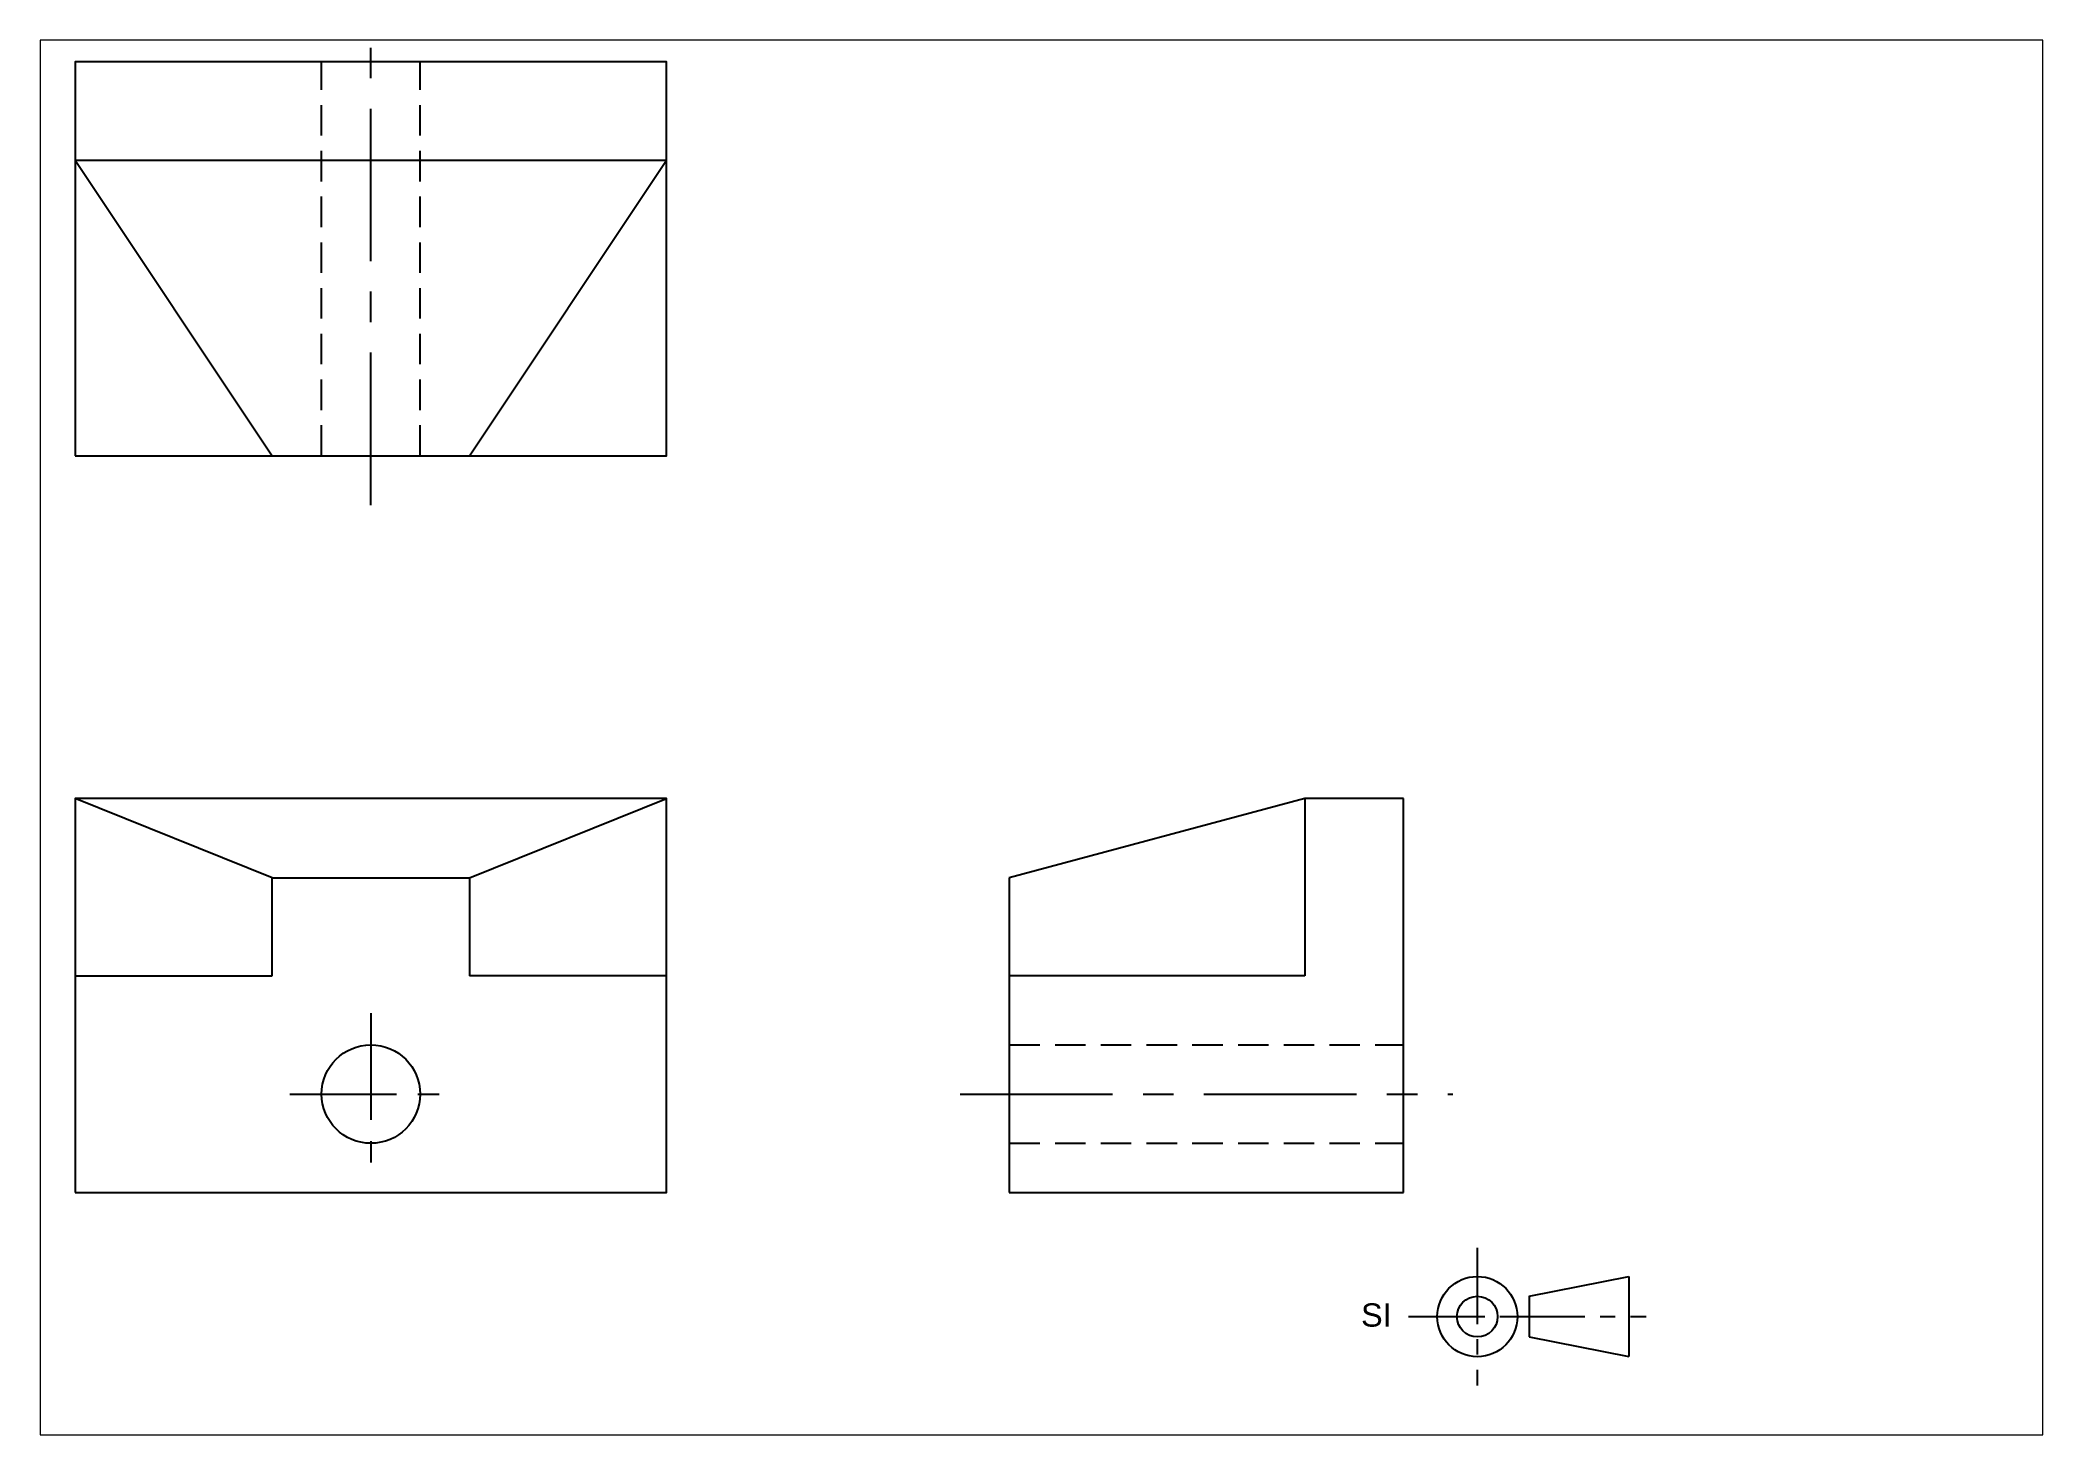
# Paper-space layout 'Layout1' of a CAD drawing. Header units: millimetres. Extents: x 29 to 261, y 20 to 182.
# The model-space entities are those that its viewports show. They can reach past a viewport. Long polylines and large blocks are cut down to what shows.
import ezdxf

# ---------------------------------------------------------------- set-up
doc = ezdxf.new("R2010")
doc.units = ezdxf.units.MM
doc.header["$LTSCALE"] = 0.5
doc.linetypes.add('CENTER', pattern=[50.8, 31.75, -6.35, 6.35, -6.35])
doc.linetypes.add('HIDDEN', pattern=[9.525, 6.35, -3.175])
for name, color, linetype in [('Center', 7, 'CENTER'), ('Dimension', 7, 'Continuous'), ('Hidden', 5, 'HIDDEN'), ('Visible', 1, 'Continuous')]:
    doc.layers.add(name, color=color, linetype=linetype)
doc.styles.get("Standard").update_dxf_attribs({"font": 'ARIAL.TTF', "height": 3})

msp = doc.modelspace()

# ---------------------------------------------------------------- linework, layer by layer
at = {"layer": 'Center'}
for p, q in [((79.62, 135.86), (79.62, 199.36)), ((155.56, 59.92), (219.06, 59.92))]:
    msp.add_line(p, q, dxfattribs=at)
at = {"layer": 'Center', "ltscale": 0.7}
for p, q in [((79.62, 70.37), (79.62, 49.46)), ((69.16, 59.92), (90.07, 59.92))]:
    msp.add_line(p, q, dxfattribs=at)
at = {"layer": 'Center', "linetype": 'CENTER', "ltscale": 0.5}
for p, q in [((222.23, 40.1), (222.23, 22.36)), ((213.36, 31.23), (231.11, 31.23)), ((226.26, 31.23), (244, 31.23))]:
    msp.add_line(p, q, dxfattribs=at)
at = {"layer": 'Hidden'}
for p, q in [((73.27, 142.21), (73.27, 193.01)), ((85.97, 142.21), (85.97, 193.01)), ((161.91, 66.27), (212.71, 66.27)), ((161.91, 53.57), (212.71, 53.57))]:
    msp.add_line(p, q, dxfattribs=at)
at = {"layer": 'Visible'}
for p, q in [((41.52, 180.31), (117.72, 180.31)), ((41.52, 180.31), (66.92, 142.21)), ((92.32, 142.21), (117.72, 180.31)), ((66.92, 87.81), (41.52, 98.02)), ((92.32, 87.81), (117.72, 98.02)), ((200.01, 98.02), (161.91, 87.81)), ((212.71, 98.02), (200.01, 98.02)), ((200.01, 98.02), (200.01, 75.16)), ((212.71, 47.22), (212.71, 98.02)), ((66.92, 75.16), (66.92, 87.81)), ((66.92, 87.81), (92.32, 87.81)), ((92.32, 87.81), (92.32, 75.16)), ((161.91, 87.81), (161.91, 75.16)), ((41.52, 75.16), (66.92, 75.16)), ((117.72, 75.16), (92.32, 75.16)), ((200.01, 75.16), (161.91, 75.16)), ((161.91, 75.16), (161.91, 47.22)), ((161.91, 47.22), (212.71, 47.22)), ((228.9, 33.86), (241.76, 36.4)), ((241.76, 36.4), (241.76, 26.07)), ((228.9, 33.86), (228.9, 28.61)), ((228.9, 28.61), (241.76, 26.07))]:
    msp.add_line(p, q, dxfattribs=at)
for points in [[(41.52, 142.21), (117.72, 142.21), (117.72, 193.01), (41.52, 193.01)], [(41.52, 47.22), (117.72, 47.22), (117.72, 98.02), (41.52, 98.02)]]:
    msp.add_lwpolyline(points, close=True, dxfattribs=at)
for centre, radius in [((79.62, 59.92), 6.35), ((222.23, 31.23), 5.17), ((222.23, 31.23), 2.62)]:
    msp.add_circle(centre, radius, dxfattribs=at)

# ---------------------------------------------------------------- texts
at = {"layer": 'Dimension'}
msp.add_text('SI', height=3, dxfattribs=at).set_placement((207.24, 29.94))

psp = doc.layouts.get("Layout1")

# ---------------------------------------------------------------- viewports
at = {"layer": '0'}
psp.add_viewport(center=(145.02, 101.02), size=(232.03, 161.6287), view_center_point=(166.06, 105.89), view_height=179.8252, dxfattribs=at)

doc.saveas('drawing.dxf')
